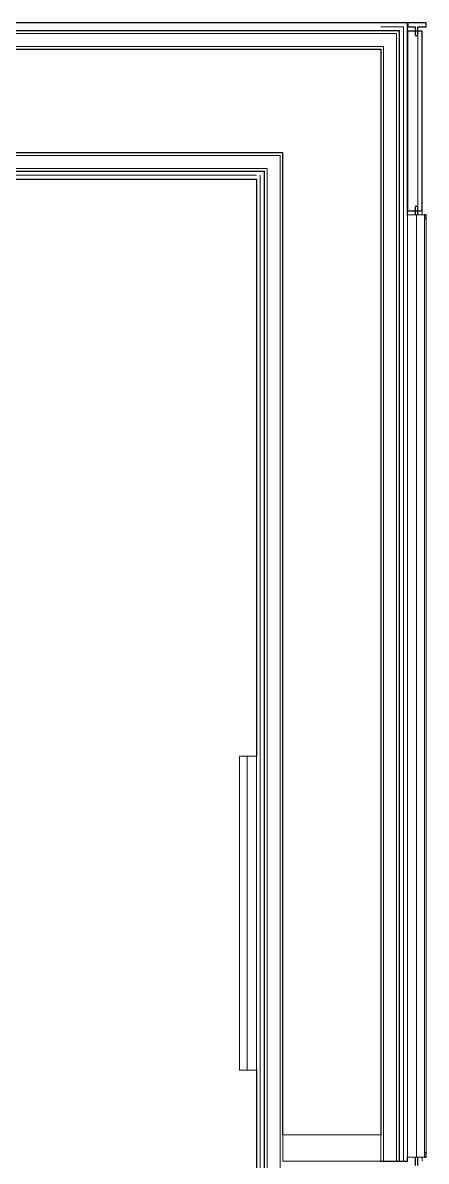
# Model space of a CAD drawing. Header units: millimetres. Extents: x 90978 to 295199, y -4084 to 97293.
# Drawn here: x 186620 to 188161, y 22613 to 26963 of the extents above; entities that cross this region are included whole.
import ezdxf

# ---------------------------------------------------------------- set-up
doc = ezdxf.new("R2010")
doc.units = ezdxf.units.MM
doc.header["$MEASUREMENT"] = 0
for name, color, linetype, lineweight in [('CSM-STL-XX-ZZ-M3-A-XXXX-00001_detached _19_04_21__rvt-1-Level 0$0$A-WALL', 7, 'CONTINUOUS', 9), ('CSM-STL-XX-ZZ-M3-A-XXXX-00001_detached _19_04_21__rvt-1-Level 0$0$I-FURN', 8, 'CONTINUOUS', 9), ('CSM-STL-XX-ZZ-M3-A-XXXX-00001_detached _19_04_21__rvt-1-Level 0$0$I-WALL', 7, 'CONTINUOUS', 9)]:
    doc.layers.add(name, color=color, linetype=linetype, lineweight=lineweight)

msp = doc.modelspace()

# ---------------------------------------------------------------- linework, layer by layer
at = {"layer": 'CSM-STL-XX-ZZ-M3-A-XXXX-00001_detached _19_04_21__rvt-1-Level 0$0$A-WALL'}
for p, q in [((187988.2, 26933.2), (168288.8, 26933.2)), ((187988.2, 26932.2), (168289.8, 26932.2)), ((187988.2, 26948.2), (188059.2, 26948.2)), ((187988.2, 26933.2), (188058.2, 26933.2)), ((187988.2, 26932.2), (188048.2, 26932.2)), ((188048.2, 26932.2), (188058.2, 26932.2)), ((188058.2, 26933.2), (188059.2, 26933.2)), ((188058.2, 22613.2), (188058.2, 26932.2)), ((188059.2, 26948.2), (188074.2, 26948.2)), ((188059.2, 22613.2), (188059.2, 26933.2)), ((188074.2, 22613.2), (188074.2, 26948.2)), ((188129.2, 26245.2), (188129.2, 26931.2)), ((187988.2, 26922.2), (168299.8, 26922.2)), ((187988.2, 26922.2), (187998.2, 26922.2)), ((187998.2, 26922.2), (188048.2, 26922.2)), ((188048.2, 22613.2), (188048.2, 26922.2)), ((187988.2, 26872.2), (168349.8, 26872.2)), ((187988.2, 26872.2), (187998.2, 26872.2)), ((187998.2, 22613.2), (187998.2, 26872.2)), ((187512.5, 26456.4), (168380.8, 26456.4)), ((187512.5, 26456.4), (187553.5, 26456.4)), ((187553.5, 26456.4), (187603.5, 26456.4)), ((187603.5, 25497.2), (187603.5, 26456.4)), ((187512.5, 26406.4), (168380.8, 26406.4)), ((187512.5, 26406.4), (187543.5, 26406.4)), ((187543.5, 26406.4), (187553.5, 26406.4)), ((187553.5, 25497.2), (187553.5, 26406.4)), ((187512.5, 26396.4), (168380.8, 26396.4)), ((187512.5, 26395.4), (168380.8, 26395.4)), ((187512.5, 26380.4), (168380.8, 26380.4)), ((187512.5, 26396.4), (187542.5, 26396.4)), ((187512.5, 26395.4), (187527.5, 26395.4)), ((187527.5, 26395.4), (187542.5, 26395.4)), ((187527.5, 25497.2), (187527.5, 26380.4)), ((187542.5, 26396.4), (187543.5, 26396.4)), ((187542.5, 25497.2), (187542.5, 26395.4)), ((187543.5, 25497.2), (187543.5, 26396.4)), ((188161.2, 22645.2), (188161.2, 26213.2)), ((187527.5, 16205.2), (187527.5, 25497.2)), ((187542.5, 16205.2), (187542.5, 25497.2)), ((187543.5, 16205.2), (187543.5, 25497.2)), ((187553.5, 16205.2), (187553.5, 25497.2)), ((187603.5, 16205.2), (187603.5, 25497.2))]:
    msp.add_line(p, q, dxfattribs=at)
at = {"layer": 'CSM-STL-XX-ZZ-M3-A-XXXX-00001_detached _19_04_21__rvt-1-Level 0$0$A-WALL', "lineweight": 30}
for p, q in [((188161.2, 26963.2), (188091.2, 26963.2)), ((188091.2, 26963.2), (188091.2, 26947.2)), ((188091.2, 26947.2), (188119.2, 26947.2)), ((188119.2, 26947.2), (188119.2, 26915.2)), ((188129.2, 26947.2), (188161.2, 26947.2)), ((188129.2, 26915.2), (188129.2, 26947.2)), ((188161.2, 26947.2), (188161.2, 26963.2)), ((188119.2, 26915.2), (188129.2, 26915.2)), ((188129.2, 26261.2), (188119.2, 26261.2)), ((188119.2, 26261.2), (188119.2, 26229.2)), ((188129.2, 26229.2), (188129.2, 26261.2)), ((188161.2, 26229.2), (188154.2, 26229.2)), ((188154.2, 26213.2), (188161.2, 26213.2)), ((188161.2, 26213.2), (188161.2, 26229.2)), ((188119.2, 22629.2), (188119.2, 22597.2)), ((188129.2, 22597.2), (188129.2, 22629.2)), ((188161.2, 22645.2), (188154.2, 22645.2)), ((188154.2, 22629.2), (188161.2, 22629.2)), ((188161.2, 22629.2), (188161.2, 22645.2))]:
    msp.add_line(p, q, dxfattribs=at)
at = {"layer": 'CSM-STL-XX-ZZ-M3-A-XXXX-00001_detached _19_04_21__rvt-1-Level 0$0$I-FURN'}
for p, q in [((188124.2, 26229.2), (188089.2, 26229.2)), ((188089.2, 26229.2), (188089.2, 22629.2)), ((188124.2, 26229.2), (188154.2, 26229.2)), ((188124.2, 22629.2), (188124.2, 26229.2)), ((188124.2, 22629.2), (188124.2, 26229.2)), ((188154.2, 26229.2), (188154.2, 22629.2)), ((187447.5, 22961.3), (187447.5, 24161.3)), ((187447.5, 24161.3), (187477.5, 24161.3)), ((187477.5, 24161.3), (187477.5, 22961.3)), ((187477.5, 24161.3), (187477.5, 22961.3)), ((187512.5, 24161.3), (187477.5, 24161.3)), ((187512.5, 22961.3), (187512.5, 24161.3)), ((187477.5, 22961.3), (187447.5, 22961.3)), ((187477.5, 22961.3), (187512.5, 22961.3)), ((188089.2, 22629.2), (188124.2, 22629.2)), ((188154.2, 22629.2), (188124.2, 22629.2))]:
    msp.add_line(p, q, dxfattribs=at)
at = {"layer": 'CSM-STL-XX-ZZ-M3-A-XXXX-00001_detached _19_04_21__rvt-1-Level 0$0$I-WALL', "lineweight": 30}
for p, q in [((187988.2, 26963.2), (168258.8, 26963.2)), ((188074.2, 26963.2), (187988.2, 26963.2)), ((188089.2, 26963.2), (188074.2, 26963.2)), ((188089.2, 26229.2), (188089.2, 26963.2)), ((188089.2, 26931.2), (188089.2, 26245.2)), ((188145.2, 26931.2), (188089.2, 26931.2)), ((188145.2, 26245.2), (188145.2, 26931.2)), ((168359.8, 26862.2), (187988.2, 26862.2)), ((187988.2, 26862.2), (187988.2, 22714.2)), ((187512.5, 26466.4), (168380.8, 26466.4)), ((187603.5, 26466.4), (187512.5, 26466.4)), ((187613.5, 26466.4), (187603.5, 26466.4)), ((187613.5, 25497.2), (187613.5, 26466.4)), ((179155, 26365.4), (187512.5, 26365.4)), ((187512.5, 26365.4), (187512.5, 25497.2)), ((188089.2, 26245.2), (188145.2, 26245.2)), ((187512.5, 25497.2), (187512.5, 24161.3)), ((187613.5, 22714.2), (187613.5, 25497.2)), ((187512.5, 22961.3), (187512.5, 21161.3)), ((188089.2, 22613.2), (188089.2, 22629.2)), ((187988.2, 22613.2), (188089.2, 22613.2))]:
    msp.add_line(p, q, dxfattribs=at)
at = {"layer": 'CSM-STL-XX-ZZ-M3-A-XXXX-00001_detached _19_04_21__rvt-1-Level 0$0$I-WALL'}
for p, q in [((188145.2, 26245.2), (188145.2, 26229.2)), ((187613.5, 22714.2), (187988.2, 22714.2)), ((187613.5, 22714.2), (187613.5, 22613.2)), ((187988.2, 22613.2), (187988.2, 22714.2)), ((188145.2, 22629.2), (188145.2, 22613.2)), ((187988.2, 22613.2), (187613.5, 22613.2))]:
    msp.add_line(p, q, dxfattribs=at)

doc.saveas('drawing.dxf')
